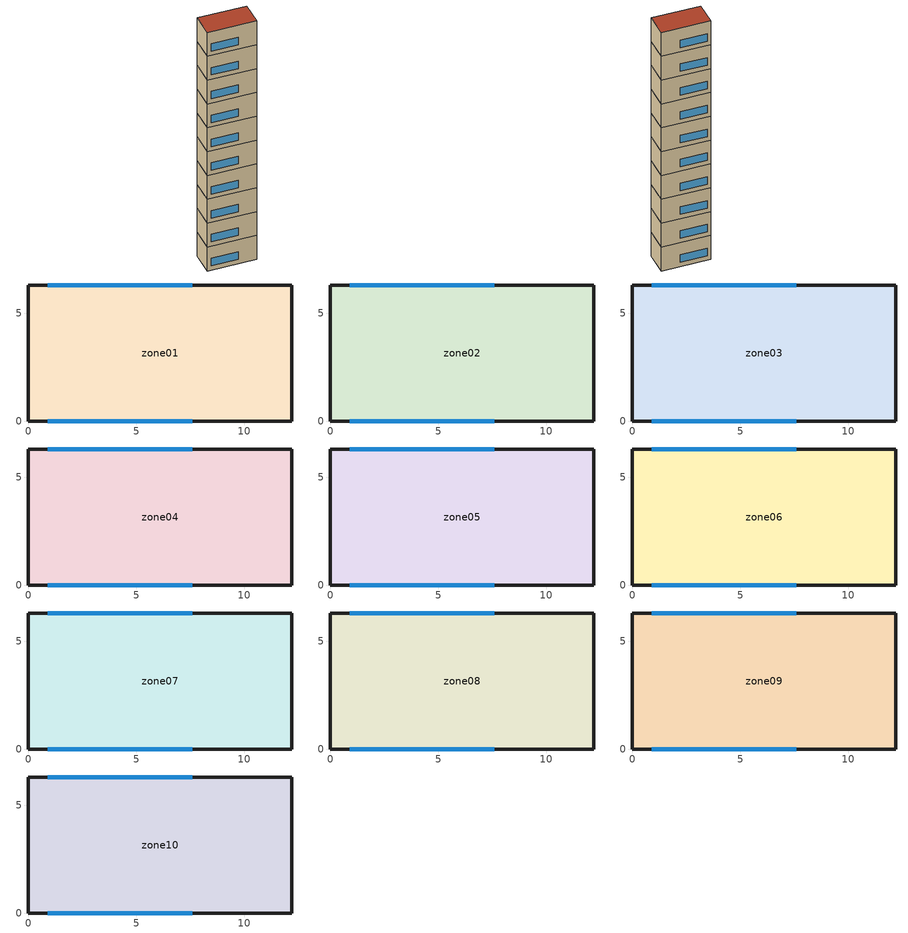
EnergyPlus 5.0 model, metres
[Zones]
zone01
 floor ground (GROUND_FLOOR): 12.2,6.3 12.2,0 0,0 0,6.3 z0
 wall outside (EXT_WALL): 12.2,0 12.2,6.3 0,6.3 0,0 12.2,0 z0:6.7
 window (EXT_WINDOW1): 0.9,0 7.6,0 / 7.6,6.3 0.9,6.3 z1.25:3.35
 ceiling to zone02 (ADJ_CEILING): 0,6.3 0,0 12.2,0 12.2,6.3 z6.7
zone02
 floor to zone01 (ADJ_CEILING): 12.2,6.3 12.2,0 0,0 0,6.3 z6.7
 wall outside (EXT_WALL): 12.2,0 12.2,6.3 0,6.3 0,0 12.2,0 z6.7:13.4
 window (EXT_WINDOW1): 0.9,0 7.6,0 / 7.6,6.3 0.9,6.3 z7.95:10.05
 ceiling to zone03 (ADJ_CEILING): 0,6.3 0,0 12.2,0 12.2,6.3 z13.4
zone03
 floor to zone02 (ADJ_CEILING): 12.2,6.3 12.2,0 0,0 0,6.3 z13.4
 wall outside (EXT_WALL): 12.2,0 12.2,6.3 0,6.3 0,0 12.2,0 z13.4:20.1
 window (EXT_WINDOW1): 0.9,0 7.6,0 / 7.6,6.3 0.9,6.3 z14.65:16.75
 ceiling to zone04 (ADJ_CEILING): 0,6.3 0,0 12.2,0 12.2,6.3 z20.1
zone04
 floor to zone03 (ADJ_CEILING): 12.2,6.3 12.2,0 0,0 0,6.3 z20.1
 wall outside (EXT_WALL): 12.2,0 12.2,6.3 0,6.3 0,0 12.2,0 z20.1:26.8
 window (EXT_WINDOW1): 0.9,0 7.6,0 / 7.6,6.3 0.9,6.3 z21.35:23.45
 ceiling to zone05 (ADJ_CEILING): 0,6.3 0,0 12.2,0 12.2,6.3 z26.8
zone05
 floor to zone04 (ADJ_CEILING): 12.2,6.3 12.2,0 0,0 0,6.3 z26.8
 wall outside (EXT_WALL): 12.2,0 12.2,6.3 0,6.3 0,0 12.2,0 z26.8:33.5
 window (EXT_WINDOW1): 0.9,0 7.6,0 / 7.6,6.3 0.9,6.3 z28.05:30.15
 ceiling to zone06 (ADJ_CEILING): 0,6.3 0,0 12.2,0 12.2,6.3 z33.5
zone06
 floor to zone05 (ADJ_CEILING): 12.2,6.3 12.2,0 0,0 0,6.3 z33.5
 wall outside (EXT_WALL): 12.2,0 12.2,6.3 0,6.3 0,0 12.2,0 z33.5:40.2
 window (EXT_WINDOW1): 0.9,0 7.6,0 / 7.6,6.3 0.9,6.3 z34.75:36.85
 ceiling to zone07 (ADJ_CEILING): 0,6.3 0,0 12.2,0 12.2,6.3 z40.2
zone07
 floor to zone06 (ADJ_CEILING): 12.2,6.3 12.2,0 0,0 0,6.3 z40.2
 wall outside (EXT_WALL): 12.2,0 12.2,6.3 0,6.3 0,0 12.2,0 z40.2:46.9
 window (EXT_WINDOW1): 0.9,0 7.6,0 / 7.6,6.3 0.9,6.3 z41.45:43.55
 ceiling to zone08 (ADJ_CEILING): 0,6.3 0,0 12.2,0 12.2,6.3 z46.9
zone08
 floor to zone07 (ADJ_CEILING): 12.2,6.3 12.2,0 0,0 0,6.3 z46.9
 wall outside (EXT_WALL): 12.2,0 12.2,6.3 0,6.3 0,0 12.2,0 z46.9:53.6
 window (EXT_WINDOW1): 0.9,0 7.6,0 / 7.6,6.3 0.9,6.3 z48.15:50.25
 ceiling to zone09 (ADJ_CEILING): 0,6.3 0,0 12.2,0 12.2,6.3 z53.6
zone09
 floor to zone08 (ADJ_CEILING): 12.2,6.3 12.2,0 0,0 0,6.3 z53.6
 wall outside (EXT_WALL): 12.2,0 12.2,6.3 0,6.3 0,0 12.2,0 z53.6:60.3
 window (EXT_WINDOW1): 0.9,0 7.6,0 / 7.6,6.3 0.9,6.3 z54.85:56.95
 ceiling to zone10 (ADJ_CEILING): 0,6.3 0,0 12.2,0 12.2,6.3 z60.3
zone10
 floor to zone09 (ADJ_CEILING): 12.2,6.3 12.2,0 0,0 0,6.3 z60.3
 wall outside (EXT_WALL): 12.2,0 12.2,6.3 0,6.3 0,0 12.2,0 z60.3:67
 window (EXT_WINDOW1): 0.9,0 7.6,0 / 7.6,6.3 0.9,6.3 z61.55:63.65
 roof outside (EXT_ROOF): 0,6.3 0,0 12.2,0 12.2,6.3 z67
[Building]
TRNSYS18: North Axis {deg}=0; Terrain=City; Loads Convergence Tolerance Value=0; Temperature Convergence Tolerance Value {deltaC}=0; Solar Distribution=FullInteriorAndExterior; Maximum Number of Warmup Days=0
[Site:Location]
not used: Latitude {deg}=0; Longitude {deg}=0; Time Zone {hr}=0; Elevation {m}=0
[Construction]
GROUND_FLOOR; EXT_WALL; EXT_ROOF; ADJ_CEILING; EXT_WINDOW1: 
[WindowProperty:ShadingControl]
ESHADE=0; ISHADE=INPUT 1*MAX_ISHADE : SHADECNTRL=ISHADE_INTERNAL
[SurfaceProperty:OtherSideCoefficients]
BOUNDARY=IDENTICAL; BOUNDARY=INPUT 1*TBOUNDARY; BOUNDARY=INPUT 1*TBOUNDARY_2; BOUNDARY=INPUT 1*TBOUNDARY_3; BOUNDARY=INPUT 1*TGROUND; BOUNDARY=20; BOUNDARY=15
[Zone] Multiplier=1
zone01; zone02; zone03; zone04; zone05; zone06; zone07; zone08; zone09; zone10
